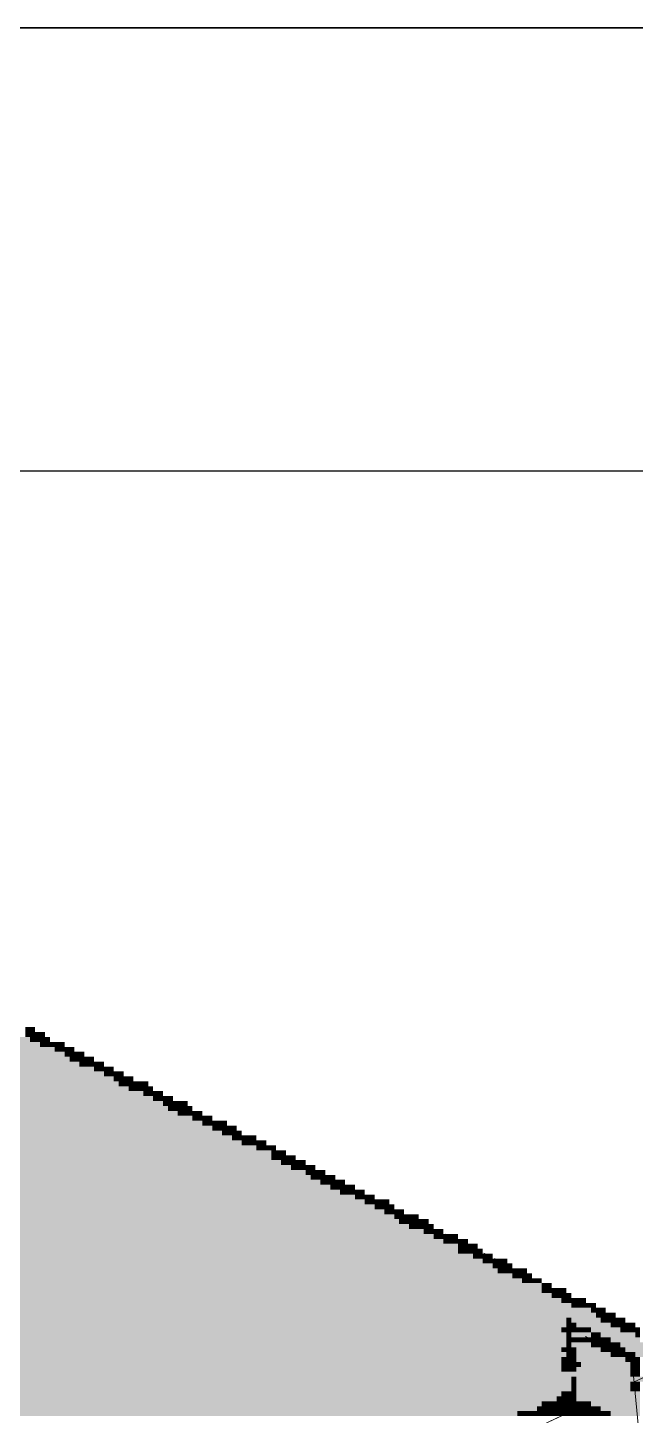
# Paper-space layout '03 3D Building and Roof' of a CAD drawing. Header units: millimetres. Extents: x 5 to 415, y 5 to 292.
# Drawn here: x 203.58 to 224.16, y 245.03 to 292 of the extents above; entities that cross this region are included whole.
import ezdxf

# ---------------------------------------------------------------- set-up
doc = ezdxf.new("R2010")
doc.units = ezdxf.units.MM
for name, color, linetype in [('EXISTING', 7, 'Continuous'), ('FRAME', 7, 'Continuous'), ('IMAGES', 7, 'Continuous')]:
    doc.layers.add(name, color=color, linetype=linetype)

# ---------------------------------------------------------------- blocks, each defined once
blk = doc.blocks.new('SHEET_03')
at = {"layer": 'EXISTING', "color": 250, "lineweight": 9}
for p, q in [((203.89, 257.945), (203.838, 257.971)), ((204.1, 257.842), (204.047, 257.868)), ((208.08, 255.888), (208.028, 255.914)), ((208.656, 255.605), (208.604, 255.631)), ((209.023, 255.425), (208.971, 255.451)), ((213.213, 253.368), (213.16, 253.394)), ((213.579, 253.188), (213.527, 253.214)), ((213.946, 253.008), (213.894, 253.034)), ((214.156, 252.905), (214.103, 252.931)), ((214.522, 252.725), (214.47, 252.751)), ((217.769, 251.131), (217.717, 251.156)), ((218.712, 250.668), (218.66, 250.694)), ((219.079, 250.488), (219.026, 250.514)), ((219.288, 250.385), (219.236, 250.411)), ((219.445, 250.308), (219.393, 250.334)), ((219.655, 250.205), (219.602, 250.231)), ((223.268, 248.431), (223.216, 248.456)), ((223.845, 248.148), (223.792, 248.173)), ((224.098, 246.149), (228.906, 248.406)), ((221.906, 247.668), (221.877, 247.969)), ((221.985, 247.918), (222.04, 247.892)), ((222.473, 247.689), (222.527, 247.664)), ((222.636, 247.613), (222.744, 247.562)), ((222.852, 247.511), (222.906, 247.486)), ((223.015, 247.435), (223.069, 247.409)), ((223.177, 247.358), (223.286, 247.307)), ((223.394, 247.257), (223.448, 247.231)), ((221.999, 246.705), (221.982, 246.885)), ((223.936, 247.002), (224.044, 246.951)), ((224.044, 246.951), (224.294, 244.363)), ((222.092, 245.741), (222.081, 245.862)), ((220.343, 244.386), (222.077, 245.2)), ((220.347, 244.388), (222.091, 245.207))]:
    blk.add_line(p, q, dxfattribs=at)
at = {"layer": 'FRAME', "color": 7, "linetype": 'Continuous', "lineweight": 35}
blk.add_line((5, 292), (415, 292), dxfattribs=at)
at = {"layer": 'FRAME', "color": 7, "linetype": 'Continuous', "lineweight": 25}
blk.add_line((15, 277), (335, 277), dxfattribs=at)
at = {"layer": 'IMAGES', "color": 7}
for points in [[(203.495, 257.833), (203.661, 257.833), (203.495, 258.167), (203.661, 258.167)], [(203.661, 258), (203.828, 258), (203.661, 258.167), (203.828, 258.167)], [(203.661, 257.833), (203.995, 257.833), (203.661, 258), (203.995, 258)], [(203.995, 257.833), (204.161, 257.833), (203.995, 258), (204.161, 258)], [(165.669, 257.333), (204.495, 257.333), (165.669, 257.5), (204.495, 257.5)], [(166.002, 257.5), (203.995, 257.5), (166.002, 257.667), (203.995, 257.667)], [(166.335, 257.667), (203.661, 257.667), (166.335, 257.833), (203.661, 257.833)], [(203.661, 257.667), (203.828, 257.667), (203.661, 257.833), (203.828, 257.833)], [(203.828, 257.667), (203.995, 257.667), (203.828, 257.833), (203.995, 257.833)], [(203.995, 257.667), (204.161, 257.667), (203.995, 257.833), (204.161, 257.833)], [(203.995, 257.5), (204.161, 257.5), (203.995, 257.667), (204.161, 257.667)], [(204.161, 257.667), (204.328, 257.667), (204.161, 257.833), (204.328, 257.833)], [(204.161, 257.5), (204.495, 257.5), (204.161, 257.667), (204.495, 257.667)], [(204.495, 257.5), (204.661, 257.5), (204.495, 257.667), (204.661, 257.667)], [(204.495, 257.333), (204.661, 257.333), (204.495, 257.5), (204.661, 257.5)], [(204.661, 257.5), (204.828, 257.5), (204.661, 257.667), (204.828, 257.667)], [(204.661, 257.333), (204.828, 257.333), (204.661, 257.5), (204.828, 257.5)], [(204.828, 257.333), (204.994, 257.333), (204.828, 257.5), (204.994, 257.5)], [(204.994, 257.333), (205.161, 257.333), (204.994, 257.5), (205.161, 257.5)], [(164.335, 256.833), (205.328, 256.833), (164.335, 257), (205.328, 257)], [(164.835, 257), (204.994, 257), (164.835, 257.167), (204.994, 257.167)], [(165.169, 257.167), (204.828, 257.167), (165.169, 257.333), (204.828, 257.333)], [(204.828, 257.167), (204.994, 257.167), (204.828, 257.333), (204.994, 257.333)], [(204.994, 257.167), (205.161, 257.167), (204.994, 257.333), (205.161, 257.333)], [(204.994, 257), (205.161, 257), (204.994, 257.167), (205.161, 257.167)], [(205.161, 257.167), (205.328, 257.167), (205.161, 257.333), (205.328, 257.333)], [(205.161, 257), (205.328, 257), (205.161, 257.167), (205.328, 257.167)], [(205.328, 257.167), (205.494, 257.167), (205.328, 257.333), (205.494, 257.333)], [(205.328, 257), (205.494, 257), (205.328, 257.167), (205.494, 257.167)], [(205.328, 256.833), (205.828, 256.833), (205.328, 257), (205.828, 257)], [(205.494, 257), (205.661, 257), (205.494, 257.167), (205.661, 257.167)], [(205.661, 257), (205.828, 257), (205.661, 257.167), (205.828, 257.167)], [(205.828, 256.833), (205.994, 256.833), (205.828, 257), (205.994, 257)], [(205.994, 256.833), (206.161, 256.833), (205.994, 257), (206.161, 257)], [(163.502, 256.333), (206.494, 256.333), (163.502, 256.5), (206.494, 256.5)], [(163.836, 256.5), (206.161, 256.5), (163.836, 256.667), (206.161, 256.667)], [(164.335, 256.667), (205.828, 256.667), (164.335, 256.833), (205.828, 256.833)], [(205.828, 256.667), (205.994, 256.667), (205.828, 256.833), (205.994, 256.833)], [(205.994, 256.667), (206.161, 256.667), (205.994, 256.833), (206.161, 256.833)], [(206.161, 256.667), (206.328, 256.667), (206.161, 256.833), (206.328, 256.833)], [(206.161, 256.5), (206.328, 256.5), (206.161, 256.667), (206.328, 256.667)], [(206.328, 256.667), (206.494, 256.667), (206.328, 256.833), (206.494, 256.833)], [(206.328, 256.5), (206.661, 256.5), (206.328, 256.667), (206.661, 256.667)], [(206.494, 256.333), (206.661, 256.333), (206.494, 256.5), (206.661, 256.5)], [(206.661, 256.5), (206.827, 256.5), (206.661, 256.667), (206.827, 256.667)], [(206.661, 256.333), (206.994, 256.333), (206.661, 256.5), (206.994, 256.5)], [(206.994, 256.333), (207.161, 256.333), (206.994, 256.5), (207.161, 256.5)], [(162.502, 255.833), (207.494, 255.833), (162.502, 256), (207.494, 256)], [(162.669, 256), (206.994, 256), (162.669, 256.167), (206.994, 256.167)], [(162.836, 256.167), (206.661, 256.167), (162.836, 256.333), (206.661, 256.333)], [(206.661, 256.167), (206.994, 256.167), (206.661, 256.333), (206.994, 256.333)], [(206.994, 256.167), (207.327, 256.167), (206.994, 256.333), (207.327, 256.333)], [(206.994, 256), (207.161, 256), (206.994, 256.167), (207.161, 256.167)], [(207.161, 256), (207.327, 256), (207.161, 256.167), (207.327, 256.167)], [(207.327, 256.167), (207.494, 256.167), (207.327, 256.333), (207.494, 256.333)], [(207.327, 256), (207.661, 256), (207.327, 256.167), (207.661, 256.167)], [(207.494, 256.167), (207.661, 256.167), (207.494, 256.333), (207.661, 256.333)], [(207.494, 255.833), (207.661, 255.833), (207.494, 256), (207.661, 256)], [(207.661, 256), (207.827, 256), (207.661, 256.167), (207.827, 256.167)], [(207.661, 255.833), (207.827, 255.833), (207.661, 256), (207.827, 256)], [(207.827, 255.833), (207.994, 255.833), (207.827, 256), (207.994, 256)], [(207.994, 255.833), (208.161, 255.833), (207.994, 256), (208.161, 256)], [(161.669, 255.5), (208.161, 255.5), (161.669, 255.667), (208.161, 255.667)], [(162.003, 255.667), (207.827, 255.667), (162.003, 255.833), (207.827, 255.833)], [(207.827, 255.667), (207.994, 255.667), (207.827, 255.833), (207.994, 255.833)], [(207.994, 255.667), (208.327, 255.667), (207.994, 255.833), (208.327, 255.833)], [(208.161, 255.5), (208.327, 255.5), (208.161, 255.667), (208.327, 255.667)], [(208.327, 255.667), (208.494, 255.667), (208.327, 255.833), (208.494, 255.833)], [(208.327, 255.5), (208.66, 255.5), (208.327, 255.667), (208.66, 255.667)], [(208.66, 255.5), (208.827, 255.5), (208.66, 255.667), (208.827, 255.667)], [(208.827, 255.5), (208.994, 255.5), (208.827, 255.667), (208.994, 255.667)], [(160.503, 255), (209.16, 255), (160.503, 255.167), (209.16, 255.167)], [(161.169, 255.333), (208.327, 255.333), (161.169, 255.5), (208.327, 255.5)], [(161.169, 255.167), (208.66, 255.167), (161.169, 255.333), (208.66, 255.333)], [(208.327, 255.333), (208.494, 255.333), (208.327, 255.5), (208.494, 255.5)], [(208.494, 255.333), (208.66, 255.333), (208.494, 255.5), (208.66, 255.5)], [(208.66, 255.333), (208.994, 255.333), (208.66, 255.5), (208.994, 255.5)], [(208.66, 255.167), (208.827, 255.167), (208.66, 255.333), (208.827, 255.333)], [(208.827, 255.167), (208.994, 255.167), (208.827, 255.333), (208.994, 255.333)], [(208.994, 255.333), (209.16, 255.333), (208.994, 255.5), (209.16, 255.5)], [(208.994, 255.167), (209.16, 255.167), (208.994, 255.333), (209.16, 255.333)], [(209.16, 255.167), (209.327, 255.167), (209.16, 255.333), (209.327, 255.333)], [(209.16, 255), (209.327, 255), (209.16, 255.167), (209.327, 255.167)], [(209.327, 255.167), (209.494, 255.167), (209.327, 255.333), (209.494, 255.333)], [(209.327, 255), (209.494, 255), (209.327, 255.167), (209.494, 255.167)], [(209.494, 255), (209.66, 255), (209.494, 255.167), (209.66, 255.167)], [(209.66, 255), (209.827, 255), (209.66, 255.167), (209.827, 255.167)], [(159.336, 254.5), (210.16, 254.5), (159.336, 254.667), (210.16, 254.667)], [(159.67, 254.667), (209.827, 254.667), (159.67, 254.833), (209.827, 254.833)], [(160.336, 254.833), (209.494, 254.833), (160.336, 255), (209.494, 255)], [(209.494, 254.833), (209.827, 254.833), (209.494, 255), (209.827, 255)], [(209.827, 254.833), (209.994, 254.833), (209.827, 255), (209.994, 255)], [(209.827, 254.667), (210.16, 254.667), (209.827, 254.833), (210.16, 254.833)], [(209.994, 254.833), (210.327, 254.833), (209.994, 255), (210.327, 255)], [(210.16, 254.667), (210.327, 254.667), (210.16, 254.833), (210.327, 254.833)], [(210.16, 254.5), (210.327, 254.5), (210.16, 254.667), (210.327, 254.667)], [(210.327, 254.667), (210.66, 254.667), (210.327, 254.833), (210.66, 254.833)], [(210.327, 254.5), (210.493, 254.5), (210.327, 254.667), (210.493, 254.667)], [(210.493, 254.5), (210.66, 254.5), (210.493, 254.667), (210.66, 254.667)], [(210.66, 254.5), (210.827, 254.5), (210.66, 254.667), (210.827, 254.667)], [(158.503, 254), (211.327, 254), (158.503, 254.167), (211.327, 254.167)], [(158.836, 254.167), (210.827, 254.167), (158.836, 254.333), (210.827, 254.333)], [(159.17, 254.333), (210.493, 254.333), (159.17, 254.5), (210.493, 254.5)], [(210.493, 254.333), (210.66, 254.333), (210.493, 254.5), (210.66, 254.5)], [(210.66, 254.333), (210.827, 254.333), (210.66, 254.5), (210.827, 254.5)], [(210.827, 254.333), (210.993, 254.333), (210.827, 254.5), (210.993, 254.5)], [(210.827, 254.167), (210.993, 254.167), (210.827, 254.333), (210.993, 254.333)], [(210.993, 254.333), (211.16, 254.333), (210.993, 254.5), (211.16, 254.5)], [(210.993, 254.167), (211.16, 254.167), (210.993, 254.333), (211.16, 254.333)], [(211.16, 254.333), (211.327, 254.333), (211.16, 254.5), (211.327, 254.5)], [(211.16, 254.167), (211.327, 254.167), (211.16, 254.333), (211.327, 254.333)], [(211.327, 254.167), (211.66, 254.167), (211.327, 254.333), (211.66, 254.333)], [(211.327, 254), (211.493, 254), (211.327, 254.167), (211.493, 254.167)], [(211.493, 254), (211.827, 254), (211.493, 254.167), (211.827, 254.167)], [(211.827, 254), (211.993, 254), (211.827, 254.167), (211.993, 254.167)], [(157.337, 253.5), (212.16, 253.5), (157.337, 253.667), (212.16, 253.667)], [(157.837, 253.667), (211.827, 253.667), (157.837, 253.833), (211.827, 253.833)], [(158.17, 253.833), (211.827, 253.833), (158.17, 254), (211.827, 254)], [(211.827, 253.833), (212.16, 253.833), (211.827, 254), (212.16, 254)], [(211.827, 253.667), (211.993, 253.667), (211.827, 253.833), (211.993, 253.833)], [(211.993, 253.667), (212.16, 253.667), (211.993, 253.833), (212.16, 253.833)], [(212.16, 253.833), (212.326, 253.833), (212.16, 254), (212.326, 254)], [(212.16, 253.667), (212.326, 253.667), (212.16, 253.833), (212.326, 253.833)], [(212.16, 253.5), (212.326, 253.5), (212.16, 253.667), (212.326, 253.667)], [(212.326, 253.5), (212.493, 253.5), (212.326, 253.833), (212.493, 253.833)], [(212.493, 253.667), (212.66, 253.667), (212.493, 253.833), (212.66, 253.833)], [(212.493, 253.5), (212.66, 253.5), (212.493, 253.667), (212.66, 253.667)], [(212.66, 253.333), (212.826, 253.333), (212.66, 253.667), (212.826, 253.667)], [(212.826, 253.5), (212.993, 253.5), (212.826, 253.667), (212.993, 253.667)], [(156.67, 253.167), (212.993, 253.167), (156.67, 253.333), (212.993, 253.333)], [(157.003, 253.333), (212.493, 253.333), (157.003, 253.5), (212.493, 253.5)], [(212.493, 253.333), (212.66, 253.333), (212.493, 253.5), (212.66, 253.5)], [(212.826, 253.333), (213.16, 253.333), (212.826, 253.5), (213.16, 253.5)], [(212.993, 253.167), (213.16, 253.167), (212.993, 253.333), (213.16, 253.333)], [(213.16, 253.333), (213.326, 253.333), (213.16, 253.5), (213.326, 253.5)], [(213.16, 253.167), (213.493, 253.167), (213.16, 253.333), (213.493, 253.333)], [(213.493, 253.167), (213.66, 253.167), (213.493, 253.333), (213.66, 253.333)], [(155.504, 252.667), (213.826, 252.667), (155.504, 252.833), (213.826, 252.833)], [(156.17, 252.833), (213.493, 252.833), (156.17, 253), (213.493, 253)], [(156.337, 253), (213.16, 253), (156.337, 253.167), (213.16, 253.167)], [(213.16, 253), (213.326, 253), (213.16, 253.167), (213.326, 253.167)], [(213.326, 253), (213.493, 253), (213.326, 253.167), (213.493, 253.167)], [(213.493, 253), (213.826, 253), (213.493, 253.167), (213.826, 253.167)], [(213.493, 252.833), (213.66, 252.833), (213.493, 253), (213.66, 253)], [(213.66, 252.833), (213.826, 252.833), (213.66, 253), (213.826, 253)], [(213.826, 253), (213.993, 253), (213.826, 253.167), (213.993, 253.167)], [(213.826, 252.833), (213.993, 252.833), (213.826, 253), (213.993, 253)], [(213.826, 252.667), (213.993, 252.667), (213.826, 252.833), (213.993, 252.833)], [(213.993, 252.667), (214.159, 252.667), (213.993, 253), (214.159, 253)], [(214.159, 252.833), (214.326, 252.833), (214.159, 253), (214.326, 253)], [(214.159, 252.667), (214.326, 252.667), (214.159, 252.833), (214.326, 252.833)], [(214.326, 252.5), (214.493, 252.5), (214.326, 252.833), (214.493, 252.833)], [(214.493, 252.667), (214.659, 252.667), (214.493, 252.833), (214.659, 252.833)], [(154.671, 252.167), (214.993, 252.167), (154.671, 252.333), (214.993, 252.333)], [(155.004, 252.333), (214.659, 252.333), (155.004, 252.5), (214.659, 252.5)], [(155.337, 252.5), (214.159, 252.5), (155.337, 252.667), (214.159, 252.667)], [(214.159, 252.5), (214.326, 252.5), (214.159, 252.667), (214.326, 252.667)], [(214.493, 252.5), (214.826, 252.5), (214.493, 252.667), (214.826, 252.667)], [(214.659, 252.333), (214.993, 252.333), (214.659, 252.5), (214.993, 252.5)], [(214.826, 252.5), (214.993, 252.5), (214.826, 252.667), (214.993, 252.667)], [(214.993, 252.333), (215.159, 252.333), (214.993, 252.5), (215.159, 252.5)], [(214.993, 252.167), (215.326, 252.167), (214.993, 252.333), (215.326, 252.333)], [(215.159, 252.333), (215.326, 252.333), (215.159, 252.5), (215.326, 252.5)], [(215.326, 252.167), (215.493, 252.167), (215.326, 252.333), (215.493, 252.333)], [(215.493, 252.167), (215.826, 252.167), (215.493, 252.333), (215.826, 252.333)], [(153.504, 251.667), (215.992, 251.667), (153.504, 251.833), (215.992, 251.833)], [(153.837, 251.833), (215.659, 251.833), (153.837, 252), (215.659, 252)], [(154.171, 252), (215.326, 252), (154.171, 252.167), (215.326, 252.167)], [(215.326, 252), (215.659, 252), (215.326, 252.167), (215.659, 252.167)], [(215.659, 252), (215.826, 252), (215.659, 252.167), (215.826, 252.167)], [(215.659, 251.833), (215.992, 251.833), (215.659, 252), (215.992, 252)], [(215.826, 252), (215.992, 252), (215.826, 252.167), (215.992, 252.167)], [(215.992, 251.833), (216.159, 251.833), (215.992, 252), (216.159, 252)], [(215.992, 251.667), (216.159, 251.667), (215.992, 251.833), (216.159, 251.833)], [(216.159, 251.833), (216.326, 251.833), (216.159, 252), (216.326, 252)], [(216.159, 251.667), (216.326, 251.667), (216.159, 251.833), (216.326, 251.833)], [(216.326, 251.667), (216.492, 251.667), (216.326, 251.833), (216.492, 251.833)], [(216.492, 251.667), (216.826, 251.667), (216.492, 251.833), (216.826, 251.833)], [(152.504, 251.167), (216.992, 251.167), (152.504, 251.333), (216.992, 251.333)], [(153.004, 251.5), (216.159, 251.5), (153.004, 251.667), (216.159, 251.667)], [(153.004, 251.333), (216.492, 251.333), (153.004, 251.5), (216.492, 251.5)], [(216.159, 251.5), (216.326, 251.5), (216.159, 251.667), (216.326, 251.667)], [(216.326, 251.5), (216.492, 251.5), (216.326, 251.667), (216.492, 251.667)], [(216.492, 251.5), (216.659, 251.5), (216.492, 251.667), (216.659, 251.667)], [(216.492, 251.333), (216.659, 251.333), (216.492, 251.5), (216.659, 251.5)], [(216.659, 251.333), (216.826, 251.333), (216.659, 251.667), (216.826, 251.667)], [(216.826, 251.5), (217.159, 251.5), (216.826, 251.667), (217.159, 251.667)], [(216.826, 251.333), (217.159, 251.333), (216.826, 251.5), (217.159, 251.5)], [(216.992, 251.167), (217.159, 251.167), (216.992, 251.333), (217.159, 251.333)], [(217.159, 251.333), (217.326, 251.333), (217.159, 251.5), (217.326, 251.5)], [(217.159, 251.167), (217.326, 251.167), (217.159, 251.333), (217.326, 251.333)], [(217.326, 251.167), (217.492, 251.167), (217.326, 251.333), (217.492, 251.333)], [(217.492, 251.167), (217.659, 251.167), (217.492, 251.333), (217.659, 251.333)], [(151.338, 250.667), (218.159, 250.667), (151.338, 250.833), (218.159, 250.833)], [(151.671, 250.833), (217.659, 250.833), (151.671, 251), (217.659, 251)], [(152.004, 251), (217.326, 251), (152.004, 251.167), (217.326, 251.167)], [(217.326, 251), (217.492, 251), (217.326, 251.167), (217.492, 251.167)], [(217.492, 251), (217.659, 251), (217.492, 251.167), (217.659, 251.167)], [(217.659, 251), (217.825, 251), (217.659, 251.167), (217.825, 251.167)], [(217.659, 250.833), (217.825, 250.833), (217.659, 251), (217.825, 251)], [(217.825, 251), (217.992, 251), (217.825, 251.167), (217.992, 251.167)], [(217.825, 250.833), (218.159, 250.833), (217.825, 251), (218.159, 251)], [(217.992, 251), (218.159, 251), (217.992, 251.167), (218.159, 251.167)], [(218.159, 250.833), (218.325, 250.833), (218.159, 251), (218.325, 251)], [(218.159, 250.667), (218.492, 250.667), (218.159, 250.833), (218.492, 250.833)], [(218.325, 250.833), (218.492, 250.833), (218.325, 251), (218.492, 251)], [(218.492, 250.667), (218.659, 250.667), (218.492, 250.833), (218.659, 250.833)], [(218.659, 250.667), (218.825, 250.667), (218.659, 250.833), (218.825, 250.833)], [(150.671, 250.333), (218.659, 250.333), (150.671, 250.5), (218.659, 250.5)], [(151.005, 250.5), (218.159, 250.5), (151.005, 250.667), (218.159, 250.667)], [(218.159, 250.5), (218.325, 250.5), (218.159, 250.667), (218.325, 250.667)], [(218.325, 250.5), (218.492, 250.5), (218.325, 250.667), (218.492, 250.667)], [(218.492, 250.5), (218.659, 250.5), (218.492, 250.667), (218.659, 250.667)], [(218.659, 250.5), (218.825, 250.5), (218.659, 250.667), (218.825, 250.667)], [(218.659, 250.333), (218.825, 250.333), (218.659, 250.5), (218.825, 250.5)], [(218.825, 250.5), (218.992, 250.5), (218.825, 250.667), (218.992, 250.667)], [(218.825, 250.333), (218.992, 250.333), (218.825, 250.5), (218.992, 250.5)], [(218.992, 250.333), (219.159, 250.333), (218.992, 250.5), (219.159, 250.5)], [(219.159, 250.333), (219.325, 250.333), (219.159, 250.5), (219.325, 250.5)], [(150.671, 250.167), (218.992, 250.167), (150.671, 250.333), (218.992, 250.333)], [(151.005, 250), (219.325, 250), (151.005, 250.167), (219.325, 250.167)], [(151.338, 249.833), (219.492, 249.833), (151.338, 250), (219.492, 250)], [(218.992, 250.167), (219.159, 250.167), (218.992, 250.333), (219.159, 250.333)], [(219.159, 250.167), (219.492, 250.167), (219.159, 250.333), (219.492, 250.333)], [(219.325, 250), (219.492, 250), (219.325, 250.167), (219.492, 250.167)], [(219.492, 250.167), (219.658, 250.167), (219.492, 250.333), (219.658, 250.333)], [(219.492, 250), (219.658, 250), (219.492, 250.167), (219.658, 250.167)], [(219.492, 249.833), (219.658, 249.833), (219.492, 250), (219.658, 250)], [(219.658, 250.167), (219.825, 250.167), (219.658, 250.333), (219.825, 250.333)], [(219.658, 250), (219.825, 250), (219.658, 250.167), (219.825, 250.167)], [(219.658, 249.833), (219.825, 249.833), (219.658, 250), (219.825, 250)], [(219.825, 250), (219.992, 250), (219.825, 250.167), (219.992, 250.167)], [(219.825, 249.833), (219.992, 249.833), (219.825, 250), (219.992, 250)], [(219.992, 249.833), (220.158, 249.833), (219.992, 250), (220.158, 250)], [(220.158, 249.833), (220.325, 249.833), (220.158, 250), (220.325, 250)], [(220.325, 249.833), (220.492, 249.833), (220.325, 250), (220.492, 250)], [(151.838, 249.667), (219.992, 249.667), (151.838, 249.833), (219.992, 249.833)], [(152.004, 249.5), (220.325, 249.5), (152.004, 249.667), (220.325, 249.667)], [(152.338, 249.333), (220.992, 249.333), (152.338, 249.5), (220.992, 249.5)], [(219.992, 249.667), (220.325, 249.667), (219.992, 249.833), (220.325, 249.833)], [(220.325, 249.667), (220.492, 249.667), (220.325, 249.833), (220.492, 249.833)], [(220.325, 249.5), (220.825, 249.5), (220.325, 249.667), (220.825, 249.667)], [(220.492, 249.667), (220.658, 249.667), (220.492, 249.833), (220.658, 249.833)], [(220.825, 249.5), (220.992, 249.5), (220.825, 249.667), (220.992, 249.667)], [(220.992, 249.333), (221.158, 249.333), (220.992, 249.5), (221.158, 249.5)], [(221.158, 249.333), (221.325, 249.333), (221.158, 249.5), (221.325, 249.5)], [(152.838, 249.167), (220.992, 249.167), (152.838, 249.333), (220.992, 249.333)], [(153.171, 249), (221.325, 249), (153.171, 249.167), (221.325, 249.167)], [(153.504, 248.833), (221.658, 248.833), (153.504, 249), (221.658, 249)], [(220.992, 249.167), (221.325, 249.167), (220.992, 249.333), (221.325, 249.333)], [(221.325, 249.167), (221.491, 249.167), (221.325, 249.333), (221.491, 249.333)], [(221.325, 249), (221.491, 249), (221.325, 249.167), (221.491, 249.167)], [(221.491, 249.167), (221.658, 249.167), (221.491, 249.333), (221.658, 249.333)], [(221.491, 249), (221.658, 249), (221.491, 249.167), (221.658, 249.167)], [(221.658, 249.167), (221.825, 249.167), (221.658, 249.333), (221.825, 249.333)], [(221.658, 249), (221.825, 249), (221.658, 249.167), (221.825, 249.167)], [(221.658, 248.833), (221.825, 248.833), (221.658, 249), (221.825, 249)], [(221.825, 249), (221.991, 249), (221.825, 249.167), (221.991, 249.167)], [(221.825, 248.833), (221.991, 248.833), (221.825, 249), (221.991, 249)], [(221.991, 248.833), (222.325, 248.833), (221.991, 249), (222.325, 249)], [(222.325, 248.833), (222.491, 248.833), (222.325, 249), (222.491, 249)], [(153.671, 248.667), (221.991, 248.667), (153.671, 248.833), (221.991, 248.833)], [(154.004, 248.5), (222.658, 248.5), (154.004, 248.667), (222.658, 248.667)], [(154.504, 248.333), (222.825, 248.333), (154.504, 248.5), (222.825, 248.5)], [(221.991, 248.667), (222.158, 248.667), (221.991, 248.833), (222.158, 248.833)], [(222.158, 248.667), (222.325, 248.667), (222.158, 248.833), (222.325, 248.833)], [(222.325, 248.667), (222.658, 248.667), (222.325, 248.833), (222.658, 248.833)], [(222.658, 248.667), (222.825, 248.667), (222.658, 248.833), (222.825, 248.833)], [(222.658, 248.5), (222.991, 248.5), (222.658, 248.667), (222.991, 248.667)], [(222.825, 248.333), (222.991, 248.333), (222.825, 248.5), (222.991, 248.5)], [(222.991, 248.5), (223.158, 248.5), (222.991, 248.667), (223.158, 248.667)], [(222.991, 248.333), (223.324, 248.333), (222.991, 248.5), (223.324, 248.5)], [(223.324, 248.333), (223.491, 248.333), (223.324, 248.5), (223.491, 248.5)], [(154.837, 248.167), (221.825, 248.167), (154.837, 248.333), (221.825, 248.333)], [(155.17, 248), (221.825, 248), (155.17, 248.167), (221.825, 248.167)], [(221.825, 248.167), (221.991, 248.167), (221.825, 248.333), (221.991, 248.333)], [(221.825, 248), (221.991, 248), (221.825, 248.167), (221.991, 248.167)], [(221.991, 248.167), (222.991, 248.167), (221.991, 248.333), (222.991, 248.333)], [(221.991, 248), (222.158, 248), (221.991, 248.167), (222.158, 248.167)], [(222.158, 248), (223.324, 248), (222.158, 248.167), (223.324, 248.167)], [(222.991, 248.167), (223.158, 248.167), (222.991, 248.333), (223.158, 248.333)], [(223.158, 248.167), (223.324, 248.167), (223.158, 248.333), (223.324, 248.333)], [(223.324, 248.167), (223.658, 248.167), (223.324, 248.333), (223.658, 248.333)], [(223.324, 248), (223.491, 248), (223.324, 248.167), (223.491, 248.167)], [(223.491, 248), (223.658, 248), (223.491, 248.167), (223.658, 248.167)], [(223.658, 248.167), (223.824, 248.167), (223.658, 248.333), (223.824, 248.333)], [(223.658, 248), (223.991, 248), (223.658, 248.167), (223.991, 248.167)], [(223.991, 248), (224.158, 248), (223.991, 248.167), (224.158, 248.167)], [(155.337, 247.833), (221.658, 247.833), (155.337, 248), (221.658, 248)], [(155.837, 247.667), (221.825, 247.667), (155.837, 247.833), (221.825, 247.833)], [(156.17, 247.5), (221.825, 247.5), (156.17, 247.667), (221.825, 247.667)], [(221.658, 247.833), (221.825, 247.833), (221.658, 248), (221.825, 248)], [(221.825, 247.833), (222.158, 247.833), (221.825, 248), (222.158, 248)], [(221.825, 247.5), (221.991, 247.5), (221.825, 247.833), (221.991, 247.833)], [(221.991, 247.667), (222.658, 247.667), (221.991, 247.833), (222.658, 247.833)], [(221.991, 247.5), (222.158, 247.5), (221.991, 247.667), (222.158, 247.667)], [(222.158, 247.833), (222.325, 247.833), (222.158, 248), (222.325, 248)], [(222.158, 247.5), (222.325, 247.5), (222.158, 247.667), (222.325, 247.667)], [(222.325, 247.833), (222.658, 247.833), (222.325, 248), (222.658, 248)], [(222.325, 247.5), (222.491, 247.5), (222.325, 247.667), (222.491, 247.667)], [(222.491, 247.5), (222.658, 247.5), (222.491, 247.667), (222.658, 247.667)], [(222.658, 247.833), (223.658, 247.833), (222.658, 248), (223.658, 248)], [(222.658, 247.667), (222.991, 247.667), (222.658, 247.833), (222.991, 247.833)], [(222.658, 247.5), (222.991, 247.5), (222.658, 247.667), (222.991, 247.667)], [(222.991, 247.667), (224.158, 247.667), (222.991, 247.833), (224.158, 247.833)], [(222.991, 247.5), (223.158, 247.5), (222.991, 247.667), (223.158, 247.667)], [(223.158, 247.5), (223.324, 247.5), (223.158, 247.667), (223.324, 247.667)], [(223.324, 247.5), (224.324, 247.5), (223.324, 247.667), (224.324, 247.667)], [(223.658, 247.833), (223.824, 247.833), (223.658, 248), (223.824, 248)], [(223.824, 247.833), (223.991, 247.833), (223.824, 248), (223.991, 248)], [(223.991, 247.833), (224.324, 247.833), (223.991, 248), (224.324, 248)], [(224.158, 247.667), (224.324, 247.667), (224.158, 247.833), (224.324, 247.833)], [(156.504, 247.333), (221.825, 247.333), (156.504, 247.5), (221.825, 247.5)], [(156.67, 247.167), (221.658, 247.167), (156.67, 247.333), (221.658, 247.333)], [(157.003, 247), (221.825, 247), (157.003, 247.167), (221.825, 247.167)], [(221.658, 247.167), (221.825, 247.167), (221.658, 247.333), (221.825, 247.333)], [(221.825, 247.333), (221.991, 247.333), (221.825, 247.5), (221.991, 247.5)], [(221.825, 247.167), (222.158, 247.167), (221.825, 247.333), (222.158, 247.333)], [(221.825, 247), (221.991, 247), (221.825, 247.167), (221.991, 247.167)], [(221.991, 247.333), (222.658, 247.333), (221.991, 247.5), (222.658, 247.5)], [(221.991, 247), (222.158, 247), (221.991, 247.167), (222.158, 247.167)], [(222.158, 247.167), (222.991, 247.167), (222.158, 247.333), (222.991, 247.333)], [(222.158, 247), (223.324, 247), (222.158, 247.167), (223.324, 247.167)], [(222.658, 247.333), (222.825, 247.333), (222.658, 247.5), (222.825, 247.5)], [(222.825, 247.333), (223.158, 247.333), (222.825, 247.5), (223.158, 247.5)], [(222.991, 247.167), (223.158, 247.167), (222.991, 247.333), (223.158, 247.333)], [(223.158, 247.333), (223.324, 247.333), (223.158, 247.5), (223.324, 247.5)], [(223.158, 247.167), (223.491, 247.167), (223.158, 247.333), (223.491, 247.333)], [(223.324, 247.333), (223.658, 247.333), (223.324, 247.5), (223.658, 247.5)], [(223.324, 247), (223.491, 247), (223.324, 247.167), (223.491, 247.167)], [(223.491, 247), (223.658, 247), (223.491, 247.333), (223.658, 247.333)], [(223.658, 247.333), (224.657, 247.333), (223.658, 247.5), (224.657, 247.5)], [(223.658, 247.167), (223.824, 247.167), (223.658, 247.333), (223.824, 247.333)], [(223.658, 247), (223.824, 247), (223.658, 247.167), (223.824, 247.167)], [(223.824, 247.167), (224.824, 247.167), (223.824, 247.333), (224.824, 247.333)], [(223.824, 247), (224.158, 247), (223.824, 247.167), (224.158, 247.167)], [(224.158, 247), (224.824, 247), (224.158, 247.167), (224.824, 247.167)], [(157.503, 246.833), (221.658, 246.833), (157.503, 247), (221.658, 247)], [(158.003, 246.667), (221.658, 246.667), (158.003, 246.833), (221.658, 246.833)], [(158.17, 246.5), (221.658, 246.5), (158.17, 246.667), (221.658, 246.667)], [(221.658, 246.5), (221.825, 246.5), (221.658, 247), (221.825, 247)], [(221.825, 246.833), (222.158, 246.833), (221.825, 247), (222.158, 247)], [(221.825, 246.667), (221.991, 246.667), (221.825, 246.833), (221.991, 246.833)], [(221.825, 246.5), (222.158, 246.5), (221.825, 246.667), (222.158, 246.667)], [(221.991, 246.667), (222.158, 246.667), (221.991, 246.833), (222.158, 246.833)], [(222.158, 246.833), (223.824, 246.833), (222.158, 247), (223.824, 247)], [(222.158, 246.667), (222.325, 246.667), (222.158, 246.833), (222.325, 246.833)], [(222.158, 246.5), (223.824, 246.5), (222.158, 246.667), (223.824, 246.667)], [(222.325, 246.667), (223.824, 246.667), (222.325, 246.833), (223.824, 246.833)], [(223.824, 246.833), (223.991, 246.833), (223.824, 247), (223.991, 247)], [(223.824, 245.833), (223.991, 245.833), (223.824, 246.833), (223.991, 246.833)], [(223.991, 246.833), (224.158, 246.833), (223.991, 247), (224.158, 247)], [(223.991, 246.5), (224.324, 246.5), (223.991, 246.833), (224.324, 246.833)], [(224.158, 246.833), (224.324, 246.833), (224.158, 247), (224.324, 247)], [(158.503, 246.333), (221.825, 246.333), (158.503, 246.5), (221.825, 246.5)], [(159.003, 246.167), (221.825, 246.167), (159.003, 246.333), (221.825, 246.333)], [(159.17, 246), (221.825, 246), (159.17, 246.167), (221.825, 246.167)], [(221.825, 245.833), (221.991, 245.833), (221.825, 246.5), (221.991, 246.5)], [(221.991, 246.333), (223.824, 246.333), (221.991, 246.5), (223.824, 246.5)], [(221.991, 246.167), (222.158, 246.167), (221.991, 246.333), (222.158, 246.333)], [(221.991, 245.667), (222.158, 245.667), (221.991, 246.167), (222.158, 246.167)], [(222.158, 245.667), (222.325, 245.667), (222.158, 246.333), (222.325, 246.333)], [(222.325, 245.833), (223.824, 245.833), (222.325, 246.333), (223.824, 246.333)], [(223.991, 246.333), (224.158, 246.333), (223.991, 246.5), (224.158, 246.5)], [(223.991, 246.167), (224.657, 246.167), (223.991, 246.333), (224.657, 246.333)], [(223.991, 246), (224.158, 246), (223.991, 246.167), (224.158, 246.167)], [(224.158, 246.333), (224.324, 246.333), (224.158, 246.5), (224.324, 246.5)], [(224.158, 246), (224.324, 246), (224.158, 246.167), (224.324, 246.167)], [(159.503, 245.833), (221.825, 245.833), (159.503, 246), (221.825, 246)], [(159.836, 245.667), (221.658, 245.667), (159.836, 245.833), (221.658, 245.833)], [(160.17, 245.5), (221.491, 245.5), (160.17, 245.667), (221.491, 245.667)], [(221.491, 245.5), (221.658, 245.5), (221.491, 245.667), (221.658, 245.667)], [(221.658, 245.667), (221.991, 245.667), (221.658, 245.833), (221.991, 245.833)], [(221.658, 245.5), (221.825, 245.5), (221.658, 245.667), (221.825, 245.667)], [(221.825, 245.5), (221.991, 245.5), (221.825, 245.667), (221.991, 245.667)], [(221.991, 245.5), (222.158, 245.5), (221.991, 245.667), (222.158, 245.667)], [(222.158, 245.5), (223.991, 245.5), (222.158, 245.667), (223.991, 245.667)], [(222.325, 245.667), (224.158, 245.667), (222.325, 245.833), (224.158, 245.833)], [(223.991, 245.833), (224.324, 245.833), (223.991, 246), (224.324, 246)], [(223.991, 245), (224.158, 245), (223.991, 245.667), (224.158, 245.667)], [(224.158, 245), (224.324, 245), (224.158, 245.833), (224.324, 245.833)], [(160.503, 245.333), (220.992, 245.333), (160.503, 245.5), (220.992, 245.5)], [(161.003, 245.167), (220.825, 245.167), (161.003, 245.333), (220.825, 245.333)], [(220.825, 245.167), (220.992, 245.167), (220.825, 245.333), (220.992, 245.333)], [(220.992, 245.333), (221.158, 245.333), (220.992, 245.5), (221.158, 245.5)], [(220.992, 245.167), (221.158, 245.167), (220.992, 245.333), (221.158, 245.333)], [(221.158, 245.333), (221.325, 245.333), (221.158, 245.5), (221.325, 245.5)], [(221.158, 245.167), (221.325, 245.167), (221.158, 245.333), (221.325, 245.333)], [(221.325, 245.333), (221.491, 245.333), (221.325, 245.5), (221.491, 245.5)], [(221.325, 245.167), (221.658, 245.167), (221.325, 245.333), (221.658, 245.333)], [(221.491, 245.333), (221.991, 245.333), (221.491, 245.5), (221.991, 245.5)], [(221.658, 245.167), (221.825, 245.167), (221.658, 245.333), (221.825, 245.333)], [(221.825, 245.167), (221.991, 245.167), (221.825, 245.333), (221.991, 245.333)], [(221.991, 245.333), (222.325, 245.333), (221.991, 245.5), (222.325, 245.5)], [(221.991, 245), (222.158, 245), (221.991, 245.333), (222.158, 245.333)], [(222.158, 245.167), (222.325, 245.167), (222.158, 245.333), (222.325, 245.333)], [(222.325, 245.333), (222.491, 245.333), (222.325, 245.5), (222.491, 245.5)], [(222.325, 245.167), (222.491, 245.167), (222.325, 245.333), (222.491, 245.333)], [(222.491, 245.333), (222.658, 245.333), (222.491, 245.5), (222.658, 245.5)], [(222.491, 245.167), (222.658, 245.167), (222.491, 245.333), (222.658, 245.333)], [(222.658, 245.333), (223.991, 245.333), (222.658, 245.5), (223.991, 245.5)], [(222.658, 245.167), (222.991, 245.167), (222.658, 245.333), (222.991, 245.333)], [(222.991, 245.167), (223.991, 245.167), (222.991, 245.333), (223.991, 245.333)], [(161.169, 245), (220.158, 245), (161.169, 245.167), (220.158, 245.167)], [(220.158, 245), (220.325, 245), (220.158, 245.167), (220.325, 245.167)], [(220.325, 245), (220.658, 245), (220.325, 245.167), (220.658, 245.167)], [(220.658, 245), (220.825, 245), (220.658, 245.167), (220.825, 245.167)], [(220.825, 245), (220.992, 245), (220.825, 245.167), (220.992, 245.167)], [(220.992, 245), (221.158, 245), (220.992, 245.167), (221.158, 245.167)], [(221.158, 245), (221.491, 245), (221.158, 245.167), (221.491, 245.167)], [(221.491, 245), (221.825, 245), (221.491, 245.167), (221.825, 245.167)], [(221.825, 245), (221.991, 245), (221.825, 245.167), (221.991, 245.167)], [(222.158, 245), (222.325, 245), (222.158, 245.167), (222.325, 245.167)], [(222.325, 245), (222.491, 245), (222.325, 245.167), (222.491, 245.167)], [(222.491, 245), (222.825, 245), (222.491, 245.167), (222.825, 245.167)], [(222.825, 245), (222.991, 245), (222.825, 245.167), (222.991, 245.167)], [(222.991, 245), (223.324, 245), (222.991, 245.167), (223.324, 245.167)], [(223.324, 245), (223.991, 245), (223.324, 245.167), (223.991, 245.167)]]:
    blk.add_solid(points, dxfattribs=at)

psp = doc.layouts.new('03 3D Building and Roof')

# ---------------------------------------------------------------- block references
psp.add_blockref('SHEET_03', (0, 0))

doc.saveas('drawing.dxf')
